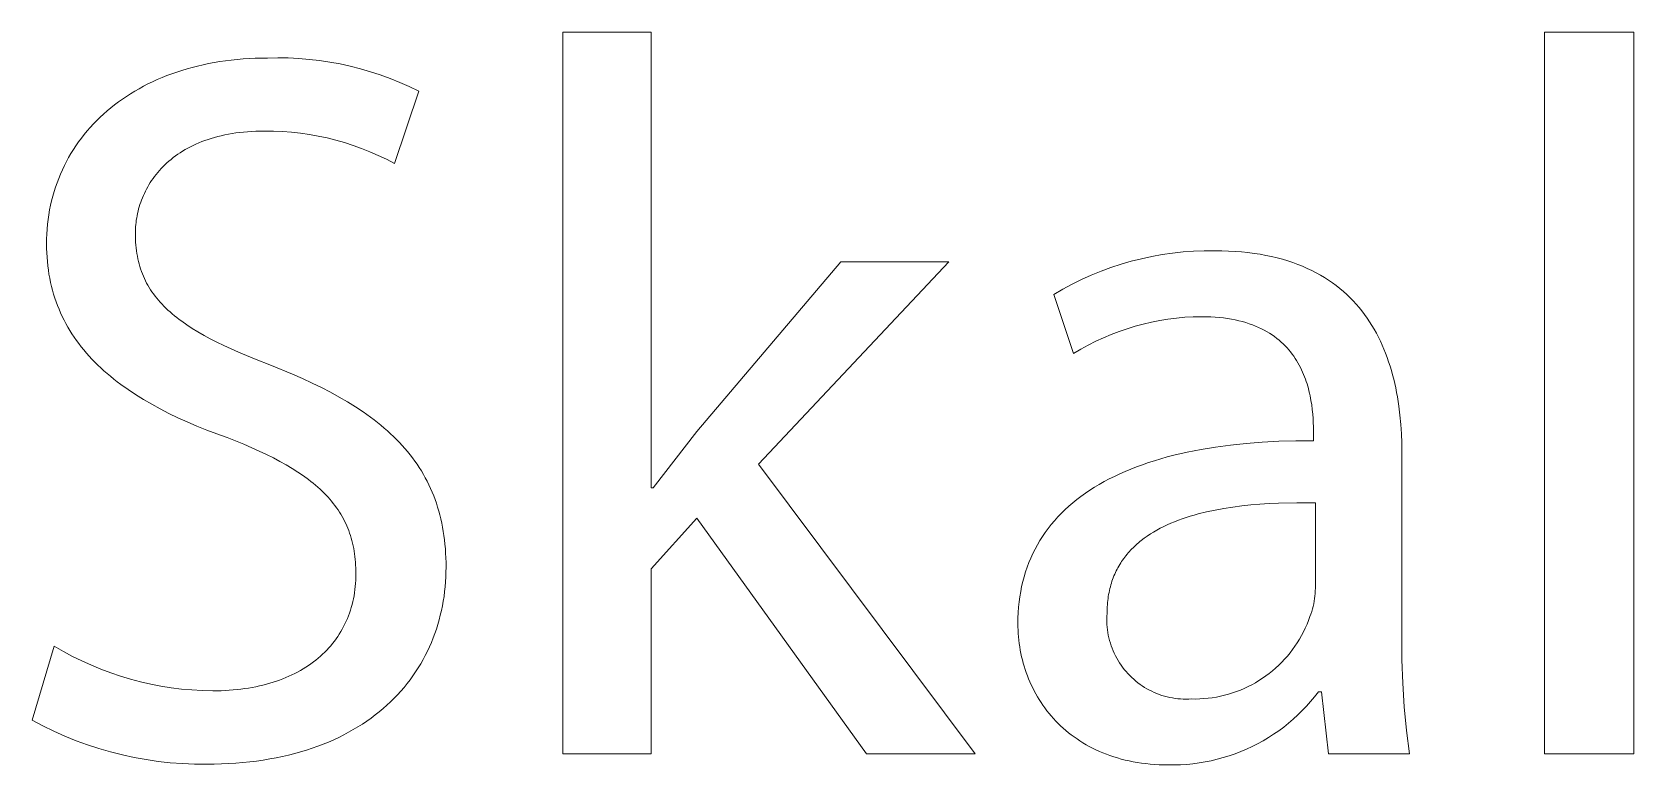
# Model space of a CAD drawing. Header units: millimetres. Extents: x 430 to 4403, y -1522 to 1254.
# Drawn here: x 4076.6 to 4139.4, y -1350.3 to -1321.6 of the extents above; entities that cross this region are included whole.
import ezdxf

# ---------------------------------------------------------------- set-up
doc = ezdxf.new("R2010")
doc.units = ezdxf.units.MM
doc.header["$MEASUREMENT"] = 0
doc.layers.add('Domyślny', color=7, linetype='Continuous', true_color=0x000000)

msp = doc.modelspace()

# ---------------------------------------------------------------- linework, layer by layer
at = {"layer": 'Domyślny', "color": 18, "lineweight": 15, "true_color": 0x000000}
for p, q in [((4097.387, -1349.829), (4097.387, -1321.582)), ((4097.387, -1321.582), (4100.853, -1321.582)), ((4100.853, -1321.582), (4100.853, -1339.417)), ((4135.848, -1321.584), (4139.354, -1321.584)), ((4135.848, -1349.83), (4135.848, -1321.584)), ((4139.354, -1321.584), (4139.354, -1349.83)), ((4082.874, -1322.965), (4083.083, -1322.912)), ((4083.083, -1322.912), (4083.295, -1322.863)), ((4083.295, -1322.863), (4083.51, -1322.818)), ((4083.51, -1322.818), (4083.727, -1322.777)), ((4083.727, -1322.777), (4083.948, -1322.74)), ((4083.948, -1322.74), (4084.172, -1322.707)), ((4084.172, -1322.707), (4084.399, -1322.678)), ((4084.399, -1322.678), (4084.628, -1322.654)), ((4084.628, -1322.654), (4084.861, -1322.634)), ((4084.861, -1322.634), (4085.096, -1322.619)), ((4085.096, -1322.619), (4085.333, -1322.607)), ((4085.333, -1322.607), (4085.574, -1322.601)), ((4085.574, -1322.601), (4085.817, -1322.598)), ((4085.817, -1322.598), (4086.225, -1322.591)), ((4086.225, -1322.591), (4086.634, -1322.597)), ((4086.634, -1322.597), (4087.042, -1322.617)), ((4087.042, -1322.617), (4087.45, -1322.65)), ((4087.45, -1322.65), (4087.856, -1322.697)), ((4087.856, -1322.697), (4088.26, -1322.758)), ((4088.26, -1322.758), (4088.662, -1322.832)), ((4088.662, -1322.832), (4089.061, -1322.919)), ((4089.061, -1322.919), (4089.457, -1323.02)), ((4081.137, -1323.614), (4081.317, -1323.527)), ((4081.317, -1323.527), (4081.5, -1323.444)), ((4081.5, -1323.444), (4081.687, -1323.364)), ((4081.687, -1323.364), (4081.876, -1323.288)), ((4081.876, -1323.288), (4082.069, -1323.216)), ((4082.069, -1323.216), (4082.266, -1323.147)), ((4082.266, -1323.147), (4082.465, -1323.083)), ((4082.465, -1323.083), (4082.668, -1323.022)), ((4082.668, -1323.022), (4082.874, -1322.965)), ((4089.457, -1323.02), (4089.85, -1323.133)), ((4089.85, -1323.133), (4090.238, -1323.26)), ((4090.238, -1323.26), (4090.623, -1323.4)), ((4090.623, -1323.4), (4091.002, -1323.552)), ((4091.002, -1323.552), (4091.376, -1323.718)), ((4079.978, -1324.318), (4080.133, -1324.208)), ((4080.133, -1324.208), (4080.291, -1324.1)), ((4080.291, -1324.1), (4080.453, -1323.996)), ((4080.453, -1323.996), (4080.619, -1323.896)), ((4080.619, -1323.896), (4080.788, -1323.798)), ((4080.788, -1323.798), (4080.961, -1323.705)), ((4080.961, -1323.705), (4081.137, -1323.614)), ((4091.744, -1323.895), (4090.791, -1326.726)), ((4091.376, -1323.718), (4091.744, -1323.895)), ((4079.26, -1324.918), (4079.396, -1324.792)), ((4079.396, -1324.792), (4079.536, -1324.669)), ((4079.536, -1324.669), (4079.679, -1324.549)), ((4079.679, -1324.549), (4079.827, -1324.432)), ((4079.827, -1324.432), (4079.978, -1324.318)), ((4078.639, -1325.592), (4078.756, -1325.452)), ((4078.756, -1325.452), (4078.876, -1325.314)), ((4078.876, -1325.314), (4079, -1325.179)), ((4079, -1325.179), (4079.128, -1325.047)), ((4079.128, -1325.047), (4079.26, -1324.918)), ((4085.362, -1325.462), (4085.199, -1325.47)), ((4085.528, -1325.458), (4085.362, -1325.462)), ((4085.698, -1325.456), (4085.528, -1325.458)), ((4086.051, -1325.459), (4085.698, -1325.456)), ((4086.405, -1325.474), (4086.051, -1325.459)), ((4078.216, -1326.181), (4078.316, -1326.03)), ((4078.316, -1326.03), (4078.42, -1325.881)), ((4078.42, -1325.881), (4078.527, -1325.735)), ((4078.527, -1325.735), (4078.639, -1325.592)), ((4082.8, -1326.072), (4082.695, -1326.127)), ((4082.907, -1326.018), (4082.8, -1326.072)), ((4083.018, -1325.967), (4082.907, -1326.018)), ((4083.132, -1325.918), (4083.018, -1325.967)), ((4083.248, -1325.871), (4083.132, -1325.918)), ((4083.368, -1325.826), (4083.248, -1325.871)), ((4083.49, -1325.783), (4083.368, -1325.826)), ((4083.615, -1325.743), (4083.49, -1325.783)), ((4083.744, -1325.705), (4083.615, -1325.743)), ((4083.875, -1325.67), (4083.744, -1325.705)), ((4084.01, -1325.637), (4083.875, -1325.67)), ((4084.148, -1325.606), (4084.01, -1325.637)), ((4084.288, -1325.579), (4084.148, -1325.606)), ((4084.432, -1325.554), (4084.288, -1325.579)), ((4084.579, -1325.531), (4084.432, -1325.554)), ((4084.729, -1325.512), (4084.579, -1325.531)), ((4084.883, -1325.495), (4084.729, -1325.512)), ((4085.039, -1325.481), (4084.883, -1325.495)), ((4085.199, -1325.47), (4085.039, -1325.481)), ((4086.757, -1325.501), (4086.405, -1325.474)), ((4087.109, -1325.54), (4086.757, -1325.501)), ((4087.459, -1325.591), (4087.109, -1325.54)), ((4087.807, -1325.653), (4087.459, -1325.591)), ((4088.153, -1325.727), (4087.807, -1325.653)), ((4088.496, -1325.813), (4088.153, -1325.727)), ((4088.836, -1325.91), (4088.496, -1325.813)), ((4089.173, -1326.018), (4088.836, -1325.91)), ((4089.506, -1326.138), (4089.173, -1326.018)), ((4077.861, -1326.811), (4077.943, -1326.65)), ((4077.943, -1326.65), (4078.03, -1326.491)), ((4078.03, -1326.491), (4078.121, -1326.335)), ((4078.121, -1326.335), (4078.216, -1326.181)), ((4081.878, -1326.704), (4081.801, -1326.776)), ((4081.958, -1326.634), (4081.878, -1326.704)), ((4082.04, -1326.564), (4081.958, -1326.634)), ((4082.126, -1326.497), (4082.04, -1326.564)), ((4082.214, -1326.431), (4082.126, -1326.497)), ((4082.304, -1326.367), (4082.214, -1326.431)), ((4082.398, -1326.304), (4082.304, -1326.367)), ((4082.494, -1326.243), (4082.398, -1326.304)), ((4082.593, -1326.184), (4082.494, -1326.243)), ((4082.695, -1326.127), (4082.593, -1326.184)), ((4089.834, -1326.269), (4089.506, -1326.138)), ((4090.158, -1326.41), (4089.834, -1326.269)), ((4090.478, -1326.563), (4090.158, -1326.41)), ((4090.791, -1326.726), (4090.478, -1326.563)), ((4077.576, -1327.479), (4077.641, -1327.308)), ((4077.641, -1327.308), (4077.71, -1327.14)), ((4077.71, -1327.14), (4077.783, -1326.974)), ((4077.783, -1326.974), (4077.861, -1326.811)), ((4081.336, -1327.313), (4081.28, -1327.394)), ((4081.395, -1327.233), (4081.336, -1327.313)), ((4081.456, -1327.154), (4081.395, -1327.233)), ((4081.52, -1327.076), (4081.456, -1327.154)), ((4081.586, -1326.999), (4081.52, -1327.076)), ((4081.655, -1326.924), (4081.586, -1326.999)), ((4081.727, -1326.849), (4081.655, -1326.924)), ((4081.801, -1326.776), (4081.727, -1326.849)), ((4077.41, -1328.002), (4077.461, -1327.826)), ((4077.461, -1327.826), (4077.516, -1327.651)), ((4077.516, -1327.651), (4077.576, -1327.479)), ((4080.995, -1327.896), (4080.956, -1327.982)), ((4081.037, -1327.811), (4080.995, -1327.896)), ((4081.08, -1327.726), (4081.037, -1327.811)), ((4081.127, -1327.642), (4081.08, -1327.726)), ((4081.175, -1327.559), (4081.127, -1327.642)), ((4081.226, -1327.476), (4081.175, -1327.559)), ((4081.28, -1327.394), (4081.226, -1327.476)), ((4077.254, -1328.729), (4077.285, -1328.545)), ((4077.285, -1328.545), (4077.322, -1328.362)), ((4077.322, -1328.362), (4077.364, -1328.181)), ((4077.364, -1328.181), (4077.41, -1328.002)), ((4080.75, -1328.593), (4080.729, -1328.681)), ((4080.772, -1328.505), (4080.75, -1328.593)), ((4080.797, -1328.417), (4080.772, -1328.505)), ((4080.824, -1328.329), (4080.797, -1328.417)), ((4080.854, -1328.242), (4080.824, -1328.329)), ((4080.886, -1328.155), (4080.854, -1328.242)), ((4080.92, -1328.068), (4080.886, -1328.155)), ((4080.956, -1327.982), (4080.92, -1328.068)), ((4077.187, -1329.295), (4077.204, -1329.104)), ((4077.204, -1329.104), (4077.226, -1328.916)), ((4077.226, -1328.916), (4077.254, -1328.729)), ((4080.653, -1329.206), (4080.648, -1329.293)), ((4080.66, -1329.119), (4080.653, -1329.206)), ((4080.67, -1329.032), (4080.66, -1329.119)), ((4080.681, -1328.944), (4080.67, -1329.032)), ((4080.695, -1328.856), (4080.681, -1328.944)), ((4080.711, -1328.768), (4080.695, -1328.856)), ((4080.729, -1328.681), (4080.711, -1328.768)), ((4077.164, -1329.875), (4077.167, -1329.68)), ((4077.167, -1329.68), (4077.174, -1329.486)), ((4077.174, -1329.486), (4077.187, -1329.295)), ((4080.645, -1329.379), (4080.644, -1329.465)), ((4080.644, -1329.465), (4080.645, -1329.582)), ((4080.648, -1329.293), (4080.645, -1329.379)), ((4080.645, -1329.582), (4080.649, -1329.697)), ((4080.649, -1329.697), (4080.655, -1329.81)), ((4080.655, -1329.81), (4080.663, -1329.922)), ((4077.166, -1330.051), (4077.164, -1329.875)), ((4077.172, -1330.224), (4077.166, -1330.051)), ((4077.182, -1330.395), (4077.172, -1330.224)), ((4077.195, -1330.565), (4077.182, -1330.395)), ((4080.663, -1329.922), (4080.674, -1330.032)), ((4080.674, -1330.032), (4080.687, -1330.14)), ((4080.687, -1330.14), (4080.703, -1330.246)), ((4080.703, -1330.246), (4080.721, -1330.351)), ((4080.721, -1330.351), (4080.742, -1330.454)), ((4080.742, -1330.454), (4080.765, -1330.556)), ((4119.656, -1330.552), (4120.058, -1330.451)), ((4120.058, -1330.451), (4120.462, -1330.364)), ((4120.462, -1330.364), (4120.87, -1330.291)), ((4120.87, -1330.291), (4121.28, -1330.232)), ((4121.28, -1330.232), (4121.691, -1330.188)), ((4121.691, -1330.188), (4122.104, -1330.158)), ((4122.104, -1330.158), (4122.518, -1330.142)), ((4122.518, -1330.142), (4122.931, -1330.141)), ((4122.931, -1330.141), (4123.204, -1330.144)), ((4123.204, -1330.144), (4123.469, -1330.153)), ((4123.469, -1330.153), (4123.729, -1330.167)), ((4123.729, -1330.167), (4123.982, -1330.187)), ((4123.982, -1330.187), (4124.229, -1330.213)), ((4124.229, -1330.213), (4124.47, -1330.244)), ((4124.47, -1330.244), (4124.704, -1330.28)), ((4124.704, -1330.28), (4124.933, -1330.321)), ((4124.933, -1330.321), (4125.156, -1330.368)), ((4125.156, -1330.368), (4125.373, -1330.42)), ((4125.373, -1330.42), (4125.584, -1330.476)), ((4125.584, -1330.476), (4125.789, -1330.538)), ((4077.213, -1330.732), (4077.195, -1330.565)), ((4077.234, -1330.896), (4077.213, -1330.732)), ((4077.259, -1331.059), (4077.234, -1330.896)), ((4077.288, -1331.22), (4077.259, -1331.059)), ((4080.765, -1330.556), (4080.79, -1330.656)), ((4080.79, -1330.656), (4080.818, -1330.754)), ((4080.818, -1330.754), (4080.849, -1330.852)), ((4080.849, -1330.852), (4080.882, -1330.947)), ((4080.882, -1330.947), (4080.918, -1331.042)), ((4080.918, -1331.042), (4080.956, -1331.135)), ((4102.639, -1337.22), (4108.288, -1330.579)), ((4112.509, -1330.579), (4105.06, -1338.491)), ((4108.288, -1330.579), (4112.509, -1330.579)), ((4117.716, -1331.263), (4118.093, -1331.094)), ((4118.093, -1331.094), (4118.477, -1330.938)), ((4118.477, -1330.938), (4118.865, -1330.796)), ((4118.865, -1330.796), (4119.259, -1330.667)), ((4119.259, -1330.667), (4119.656, -1330.552)), ((4125.789, -1330.538), (4125.989, -1330.604)), ((4125.989, -1330.604), (4126.183, -1330.675)), ((4126.183, -1330.675), (4126.372, -1330.75)), ((4126.372, -1330.75), (4126.555, -1330.83)), ((4126.555, -1330.83), (4126.733, -1330.914)), ((4126.733, -1330.914), (4126.905, -1331.002)), ((4126.905, -1331.002), (4127.072, -1331.095)), ((4127.072, -1331.095), (4127.234, -1331.192)), ((4077.321, -1331.379), (4077.288, -1331.22)), ((4077.357, -1331.535), (4077.321, -1331.379)), ((4077.397, -1331.69), (4077.357, -1331.535)), ((4077.441, -1331.842), (4077.397, -1331.69)), ((4080.956, -1331.135), (4080.997, -1331.226)), ((4080.997, -1331.226), (4081.04, -1331.317)), ((4081.04, -1331.317), (4081.086, -1331.406)), ((4081.086, -1331.406), (4081.134, -1331.493)), ((4081.134, -1331.493), (4081.185, -1331.58)), ((4081.185, -1331.58), (4081.239, -1331.666)), ((4081.239, -1331.666), (4081.295, -1331.75)), ((4116.621, -1331.848), (4116.979, -1331.64)), ((4116.979, -1331.64), (4117.344, -1331.445)), ((4117.344, -1331.445), (4117.716, -1331.263)), ((4127.234, -1331.192), (4127.391, -1331.292)), ((4127.391, -1331.292), (4127.543, -1331.397)), ((4127.543, -1331.397), (4127.69, -1331.505)), ((4127.69, -1331.505), (4127.832, -1331.617)), ((4127.832, -1331.617), (4127.969, -1331.733)), ((4127.969, -1331.733), (4128.102, -1331.852)), ((4077.488, -1331.993), (4077.441, -1331.842)), ((4077.539, -1332.141), (4077.488, -1331.993)), ((4077.594, -1332.288), (4077.539, -1332.141)), ((4077.652, -1332.433), (4077.594, -1332.288)), ((4081.295, -1331.75), (4081.354, -1331.833)), ((4081.354, -1331.833), (4081.415, -1331.915)), ((4081.415, -1331.915), (4081.48, -1331.996)), ((4081.48, -1331.996), (4081.546, -1332.077)), ((4081.546, -1332.077), (4081.616, -1332.156)), ((4081.616, -1332.156), (4081.688, -1332.234)), ((4081.688, -1332.234), (4081.763, -1332.311)), ((4081.763, -1332.311), (4081.84, -1332.388)), ((4117.401, -1334.163), (4116.621, -1331.848)), ((4128.102, -1331.852), (4128.229, -1331.975)), ((4128.229, -1331.975), (4128.352, -1332.1)), ((4128.352, -1332.1), (4128.471, -1332.229)), ((4128.471, -1332.229), (4128.584, -1332.362)), ((4128.584, -1332.362), (4128.694, -1332.497)), ((4077.714, -1332.575), (4077.652, -1332.433)), ((4077.78, -1332.716), (4077.714, -1332.575)), ((4077.849, -1332.855), (4077.78, -1332.716)), ((4077.921, -1332.992), (4077.849, -1332.855)), ((4077.997, -1333.128), (4077.921, -1332.992)), ((4081.84, -1332.388), (4081.92, -1332.463)), ((4081.92, -1332.463), (4082.003, -1332.538)), ((4082.003, -1332.538), (4082.089, -1332.612)), ((4082.089, -1332.612), (4082.177, -1332.685)), ((4082.177, -1332.685), (4082.268, -1332.758)), ((4082.268, -1332.758), (4082.362, -1332.83)), ((4082.362, -1332.83), (4082.459, -1332.901)), ((4082.459, -1332.901), (4082.661, -1333.042)), ((4120.449, -1332.935), (4120.128, -1333.01)), ((4120.773, -1332.871), (4120.449, -1332.935)), ((4121.099, -1332.819), (4120.773, -1332.871)), ((4121.427, -1332.777), (4121.099, -1332.819)), ((4121.756, -1332.747), (4121.427, -1332.777)), ((4122.085, -1332.728), (4121.756, -1332.747)), ((4122.416, -1332.721), (4122.085, -1332.728)), ((4122.598, -1332.723), (4122.416, -1332.721)), ((4122.775, -1332.729), (4122.598, -1332.723)), ((4122.947, -1332.739), (4122.775, -1332.729)), ((4123.114, -1332.754), (4122.947, -1332.739)), ((4123.277, -1332.771), (4123.114, -1332.754)), ((4123.434, -1332.793), (4123.277, -1332.771)), ((4123.587, -1332.818), (4123.434, -1332.793)), ((4123.736, -1332.847), (4123.587, -1332.818)), ((4123.879, -1332.88), (4123.736, -1332.847)), ((4124.019, -1332.915), (4123.879, -1332.88)), ((4124.153, -1332.954), (4124.019, -1332.915)), ((4124.284, -1332.996), (4124.153, -1332.954)), ((4124.41, -1333.041), (4124.284, -1332.996)), ((4128.694, -1332.497), (4128.799, -1332.635)), ((4128.799, -1332.635), (4128.9, -1332.776)), ((4128.9, -1332.776), (4128.996, -1332.919)), ((4128.996, -1332.919), (4129.089, -1333.066)), ((4078.077, -1333.261), (4077.997, -1333.128)), ((4078.159, -1333.393), (4078.077, -1333.261)), ((4078.246, -1333.523), (4078.159, -1333.393)), ((4078.335, -1333.651), (4078.246, -1333.523)), ((4082.661, -1333.042), (4082.873, -1333.18)), ((4082.873, -1333.18), (4083.097, -1333.317)), ((4083.097, -1333.317), (4083.333, -1333.452)), ((4083.333, -1333.452), (4083.58, -1333.586)), ((4083.58, -1333.586), (4083.838, -1333.719)), ((4118.568, -1333.547), (4118.269, -1333.686)), ((4118.873, -1333.418), (4118.568, -1333.547)), ((4119.181, -1333.3), (4118.873, -1333.418)), ((4119.493, -1333.192), (4119.181, -1333.3)), ((4119.809, -1333.096), (4119.493, -1333.192)), ((4120.128, -1333.01), (4119.809, -1333.096)), ((4124.532, -1333.09), (4124.41, -1333.041)), ((4124.649, -1333.141), (4124.532, -1333.09)), ((4124.763, -1333.194), (4124.649, -1333.141)), ((4124.873, -1333.251), (4124.763, -1333.194)), ((4124.978, -1333.31), (4124.873, -1333.251)), ((4125.08, -1333.371), (4124.978, -1333.31)), ((4125.178, -1333.435), (4125.08, -1333.371)), ((4125.273, -1333.501), (4125.178, -1333.435)), ((4125.363, -1333.57), (4125.273, -1333.501)), ((4125.45, -1333.64), (4125.363, -1333.57)), ((4129.089, -1333.066), (4129.177, -1333.215)), ((4129.177, -1333.215), (4129.261, -1333.366)), ((4129.261, -1333.366), (4129.342, -1333.52)), ((4129.342, -1333.52), (4129.418, -1333.675)), ((4078.428, -1333.777), (4078.335, -1333.651)), ((4078.525, -1333.902), (4078.428, -1333.777)), ((4078.624, -1334.024), (4078.525, -1333.902)), ((4078.727, -1334.146), (4078.624, -1334.024)), ((4078.834, -1334.265), (4078.727, -1334.146)), ((4083.838, -1333.719), (4084.108, -1333.85)), ((4084.108, -1333.85), (4084.683, -1334.112)), ((4084.683, -1334.112), (4085.305, -1334.374)), ((4117.685, -1333.994), (4117.401, -1334.163)), ((4117.974, -1333.835), (4117.685, -1333.994)), ((4118.269, -1333.686), (4117.974, -1333.835)), ((4125.534, -1333.713), (4125.45, -1333.64)), ((4125.614, -1333.787), (4125.534, -1333.713)), ((4125.69, -1333.864), (4125.614, -1333.787)), ((4125.764, -1333.942), (4125.69, -1333.864)), ((4125.834, -1334.022), (4125.764, -1333.942)), ((4125.901, -1334.103), (4125.834, -1334.022)), ((4125.965, -1334.185), (4125.901, -1334.103)), ((4126.026, -1334.27), (4125.965, -1334.185)), ((4129.418, -1333.675), (4129.491, -1333.834)), ((4129.491, -1333.834), (4129.56, -1333.994)), ((4129.56, -1333.994), (4129.625, -1334.156)), ((4129.625, -1334.156), (4129.686, -1334.32)), ((4078.943, -1334.383), (4078.834, -1334.265)), ((4079.056, -1334.499), (4078.943, -1334.383)), ((4079.172, -1334.614), (4079.056, -1334.499)), ((4079.291, -1334.726), (4079.172, -1334.614)), ((4079.414, -1334.838), (4079.291, -1334.726)), ((4079.539, -1334.948), (4079.414, -1334.838)), ((4085.305, -1334.374), (4085.976, -1334.638)), ((4085.976, -1334.638), (4086.8, -1334.973)), ((4126.084, -1334.355), (4126.026, -1334.27)), ((4126.139, -1334.441), (4126.084, -1334.355)), ((4126.191, -1334.529), (4126.139, -1334.441)), ((4126.24, -1334.617), (4126.191, -1334.529)), ((4126.287, -1334.707), (4126.24, -1334.617)), ((4126.331, -1334.797), (4126.287, -1334.707)), ((4126.373, -1334.888), (4126.331, -1334.797)), ((4129.686, -1334.32), (4129.744, -1334.485)), ((4129.744, -1334.485), (4129.799, -1334.653)), ((4129.799, -1334.653), (4129.85, -1334.822)), ((4129.85, -1334.822), (4129.897, -1334.992)), ((4079.668, -1335.056), (4079.539, -1334.948)), ((4079.8, -1335.162), (4079.668, -1335.056)), ((4079.935, -1335.268), (4079.8, -1335.162)), ((4080.073, -1335.371), (4079.935, -1335.268)), ((4080.357, -1335.574), (4080.073, -1335.371)), ((4086.8, -1334.973), (4087.193, -1335.145)), ((4087.193, -1335.145), (4087.572, -1335.32)), ((4087.572, -1335.32), (4087.939, -1335.499)), ((4087.939, -1335.499), (4088.292, -1335.681)), ((4126.412, -1334.979), (4126.373, -1334.888)), ((4126.449, -1335.071), (4126.412, -1334.979)), ((4126.483, -1335.163), (4126.449, -1335.071)), ((4126.515, -1335.256), (4126.483, -1335.163)), ((4126.545, -1335.349), (4126.515, -1335.256)), ((4126.573, -1335.442), (4126.545, -1335.349)), ((4126.599, -1335.535), (4126.573, -1335.442)), ((4129.897, -1334.992), (4129.942, -1335.164)), ((4129.942, -1335.164), (4129.983, -1335.338)), ((4129.983, -1335.338), (4130.021, -1335.512)), ((4080.654, -1335.771), (4080.357, -1335.574)), ((4080.963, -1335.963), (4080.654, -1335.771)), ((4081.283, -1336.149), (4080.963, -1335.963)), ((4088.292, -1335.681), (4088.632, -1335.867)), ((4088.632, -1335.867), (4088.959, -1336.058)), ((4088.959, -1336.058), (4089.272, -1336.253)), ((4126.623, -1335.628), (4126.599, -1335.535)), ((4126.645, -1335.721), (4126.623, -1335.628)), ((4126.665, -1335.813), (4126.645, -1335.721)), ((4126.7, -1335.997), (4126.665, -1335.813)), ((4126.728, -1336.178), (4126.7, -1335.997)), ((4130.021, -1335.512), (4130.056, -1335.687)), ((4130.056, -1335.687), (4130.088, -1335.864)), ((4130.088, -1335.864), (4130.143, -1336.22)), ((4081.615, -1336.329), (4081.283, -1336.149)), ((4081.958, -1336.505), (4081.615, -1336.329)), ((4082.312, -1336.675), (4081.958, -1336.505)), ((4082.677, -1336.84), (4082.312, -1336.675)), ((4089.272, -1336.253), (4089.573, -1336.452)), ((4089.573, -1336.452), (4089.86, -1336.657)), ((4089.86, -1336.657), (4089.999, -1336.761)), ((4089.999, -1336.761), (4090.134, -1336.867)), ((4126.751, -1336.357), (4126.728, -1336.178)), ((4126.768, -1336.532), (4126.751, -1336.357)), ((4126.781, -1336.703), (4126.768, -1336.532)), ((4126.789, -1336.868), (4126.781, -1336.703)), ((4130.143, -1336.22), (4130.187, -1336.578)), ((4130.187, -1336.578), (4130.22, -1336.939)), ((4083.053, -1337.001), (4082.677, -1336.84)), ((4083.439, -1337.157), (4083.053, -1337.001)), ((4083.836, -1337.309), (4083.439, -1337.157)), ((4084.242, -1337.456), (4083.836, -1337.309)), ((4090.134, -1336.867), (4090.266, -1336.973)), ((4090.266, -1336.973), (4090.395, -1337.082)), ((4090.395, -1337.082), (4090.52, -1337.191)), ((4090.52, -1337.191), (4090.642, -1337.302)), ((4090.642, -1337.302), (4090.761, -1337.415)), ((4100.932, -1339.417), (4102.639, -1337.22)), ((4126.793, -1337.027), (4126.789, -1336.868)), ((4126.795, -1337.179), (4126.793, -1337.027)), ((4126.795, -1337.576), (4126.795, -1337.179)), ((4130.22, -1336.939), (4130.243, -1337.301)), ((4130.243, -1337.301), (4130.257, -1337.664)), ((4084.894, -1337.717), (4084.242, -1337.456)), ((4085.201, -1337.849), (4084.894, -1337.717)), ((4085.496, -1337.981), (4085.201, -1337.849)), ((4085.778, -1338.115), (4085.496, -1337.981)), ((4090.761, -1337.415), (4090.876, -1337.529)), ((4090.876, -1337.529), (4090.988, -1337.645)), ((4090.988, -1337.645), (4091.097, -1337.762)), ((4091.097, -1337.762), (4091.203, -1337.881)), ((4091.203, -1337.881), (4091.305, -1338.001)), ((4091.305, -1338.001), (4091.404, -1338.123)), ((4121.849, -1338.025), (4122.397, -1337.917)), ((4122.397, -1337.917), (4122.965, -1337.824)), ((4122.965, -1337.824), (4123.554, -1337.746)), ((4123.554, -1337.746), (4124.163, -1337.682)), ((4124.163, -1337.682), (4124.791, -1337.633)), ((4124.791, -1337.633), (4125.439, -1337.599)), ((4125.439, -1337.599), (4126.107, -1337.58)), ((4126.107, -1337.58), (4126.795, -1337.576)), ((4130.257, -1337.664), (4130.261, -1338.026)), ((4086.049, -1338.25), (4085.778, -1338.115)), ((4086.307, -1338.386), (4086.049, -1338.25)), ((4086.554, -1338.523), (4086.307, -1338.386)), ((4086.789, -1338.663), (4086.554, -1338.523)), ((4091.404, -1338.123), (4091.499, -1338.247)), ((4091.499, -1338.247), (4091.591, -1338.372)), ((4091.591, -1338.372), (4091.68, -1338.5)), ((4091.68, -1338.5), (4091.766, -1338.629)), ((4091.766, -1338.629), (4091.848, -1338.76)), ((4105.06, -1338.491), (4113.541, -1349.829)), ((4119.64, -1338.687), (4119.864, -1338.599)), ((4119.864, -1338.599), (4120.094, -1338.515)), ((4120.094, -1338.515), (4120.329, -1338.434)), ((4120.329, -1338.434), (4120.569, -1338.357)), ((4120.569, -1338.357), (4120.815, -1338.284)), ((4120.815, -1338.284), (4121.066, -1338.213)), ((4121.066, -1338.213), (4121.322, -1338.147)), ((4121.322, -1338.147), (4121.849, -1338.025)), ((4130.261, -1338.026), (4130.261, -1345.223)), ((4087.012, -1338.805), (4086.789, -1338.663)), ((4087.224, -1338.948), (4087.012, -1338.805)), ((4087.425, -1339.094), (4087.224, -1338.948)), ((4087.521, -1339.168), (4087.425, -1339.094)), ((4087.614, -1339.243), (4087.521, -1339.168)), ((4087.705, -1339.318), (4087.614, -1339.243)), ((4091.848, -1338.76), (4091.927, -1338.892)), ((4091.927, -1338.892), (4092.002, -1339.027)), ((4092.002, -1339.027), (4092.074, -1339.163)), ((4092.074, -1339.163), (4092.143, -1339.302)), ((4118.405, -1339.287), (4118.597, -1339.178)), ((4118.597, -1339.178), (4118.795, -1339.073)), ((4118.795, -1339.073), (4118.998, -1338.971)), ((4118.998, -1338.971), (4119.207, -1338.873)), ((4119.207, -1338.873), (4119.421, -1338.778)), ((4119.421, -1338.778), (4119.64, -1338.687)), ((4087.793, -1339.394), (4087.705, -1339.318)), ((4087.878, -1339.471), (4087.793, -1339.394)), ((4087.96, -1339.548), (4087.878, -1339.471)), ((4088.04, -1339.626), (4087.96, -1339.548)), ((4088.117, -1339.705), (4088.04, -1339.626)), ((4088.192, -1339.785), (4088.117, -1339.705)), ((4088.264, -1339.866), (4088.192, -1339.785)), ((4088.333, -1339.947), (4088.264, -1339.866)), ((4092.143, -1339.302), (4092.209, -1339.442)), ((4092.209, -1339.442), (4092.271, -1339.584)), ((4092.271, -1339.584), (4092.33, -1339.729)), ((4092.33, -1339.729), (4092.385, -1339.875)), ((4092.385, -1339.875), (4092.437, -1340.024)), ((4100.853, -1339.417), (4100.932, -1339.417)), ((4117.366, -1340.01), (4117.525, -1339.881)), ((4117.525, -1339.881), (4117.69, -1339.756)), ((4117.69, -1339.756), (4117.861, -1339.633)), ((4117.861, -1339.633), (4118.037, -1339.514)), ((4118.037, -1339.514), (4118.218, -1339.399)), ((4118.218, -1339.399), (4118.405, -1339.287)), ((4088.399, -1340.029), (4088.333, -1339.947)), ((4088.464, -1340.113), (4088.399, -1340.029)), ((4088.525, -1340.197), (4088.464, -1340.113)), ((4088.584, -1340.282), (4088.525, -1340.197)), ((4088.641, -1340.368), (4088.584, -1340.282)), ((4088.694, -1340.455), (4088.641, -1340.368)), ((4088.746, -1340.543), (4088.694, -1340.455)), ((4092.437, -1340.024), (4092.486, -1340.174)), ((4092.486, -1340.174), (4092.531, -1340.327)), ((4092.531, -1340.327), (4092.573, -1340.482)), ((4092.573, -1340.482), (4092.612, -1340.639)), ((4116.783, -1340.561), (4116.921, -1340.418)), ((4116.921, -1340.418), (4117.063, -1340.279)), ((4117.063, -1340.279), (4117.212, -1340.143)), ((4117.212, -1340.143), (4117.366, -1340.01)), ((4122.124, -1340.486), (4121.966, -1340.532)), ((4122.284, -1340.442), (4122.124, -1340.486)), ((4122.611, -1340.361), (4122.284, -1340.442)), ((4122.945, -1340.29), (4122.611, -1340.361)), ((4123.287, -1340.227), (4122.945, -1340.29)), ((4123.634, -1340.174), (4123.287, -1340.227)), ((4123.986, -1340.129), (4123.634, -1340.174)), ((4124.342, -1340.091), (4123.986, -1340.129)), ((4124.701, -1340.061), (4124.342, -1340.091)), ((4125.063, -1340.038), (4124.701, -1340.061)), ((4125.426, -1340.021), (4125.063, -1340.038)), ((4126.152, -1340.005), (4125.426, -1340.021)), ((4126.874, -1340.011), (4126.152, -1340.005)), ((4126.874, -1343.345), (4126.874, -1340.011)), ((4088.795, -1340.633), (4088.746, -1340.543)), ((4088.841, -1340.723), (4088.795, -1340.633)), ((4088.886, -1340.814), (4088.841, -1340.723)), ((4088.927, -1340.907), (4088.886, -1340.814)), ((4088.966, -1341), (4088.927, -1340.907)), ((4089.003, -1341.095), (4088.966, -1341)), ((4089.038, -1341.191), (4089.003, -1341.095)), ((4092.612, -1340.639), (4092.647, -1340.799)), ((4092.647, -1340.799), (4092.679, -1340.961)), ((4092.679, -1340.961), (4092.708, -1341.125)), ((4092.708, -1341.125), (4092.733, -1341.291)), ((4102.639, -1340.607), (4100.853, -1342.592)), ((4109.281, -1349.829), (4102.639, -1340.607)), ((4116.291, -1341.164), (4116.406, -1341.008)), ((4116.406, -1341.008), (4116.526, -1340.856)), ((4116.526, -1340.856), (4116.652, -1340.706)), ((4116.652, -1340.706), (4116.783, -1340.561)), ((4120.534, -1341.149), (4120.408, -1341.227)), ((4120.663, -1341.074), (4120.534, -1341.149)), ((4120.796, -1341.002), (4120.663, -1341.074)), ((4120.932, -1340.934), (4120.796, -1341.002)), ((4121.071, -1340.868), (4120.932, -1340.934)), ((4121.214, -1340.805), (4121.071, -1340.868)), ((4121.359, -1340.745), (4121.214, -1340.805)), ((4121.507, -1340.688), (4121.359, -1340.745)), ((4121.657, -1340.633), (4121.507, -1340.688)), ((4121.81, -1340.582), (4121.657, -1340.633)), ((4121.966, -1340.532), (4121.81, -1340.582)), ((4089.07, -1341.288), (4089.038, -1341.191)), ((4089.1, -1341.387), (4089.07, -1341.288)), ((4089.127, -1341.486), (4089.1, -1341.387)), ((4089.153, -1341.587), (4089.127, -1341.486)), ((4089.176, -1341.689), (4089.153, -1341.587)), ((4089.196, -1341.793), (4089.176, -1341.689)), ((4092.733, -1341.291), (4092.755, -1341.46)), ((4092.755, -1341.46), (4092.773, -1341.631)), ((4092.773, -1341.631), (4092.789, -1341.804)), ((4115.89, -1341.82), (4115.981, -1341.651)), ((4115.981, -1341.651), (4116.079, -1341.485)), ((4116.079, -1341.485), (4116.182, -1341.323)), ((4116.182, -1341.323), (4116.291, -1341.164)), ((4119.731, -1341.762), (4119.682, -1341.812)), ((4119.782, -1341.713), (4119.731, -1341.762)), ((4119.834, -1341.664), (4119.782, -1341.713)), ((4119.887, -1341.617), (4119.834, -1341.664)), ((4119.941, -1341.57), (4119.887, -1341.617)), ((4119.996, -1341.524), (4119.941, -1341.57)), ((4120.052, -1341.479), (4119.996, -1341.524)), ((4120.167, -1341.392), (4120.052, -1341.479)), ((4120.286, -1341.308), (4120.167, -1341.392)), ((4120.408, -1341.227), (4120.286, -1341.308)), ((4089.215, -1341.898), (4089.196, -1341.793)), ((4089.231, -1342.004), (4089.215, -1341.898)), ((4089.245, -1342.112), (4089.231, -1342.004)), ((4089.257, -1342.221), (4089.245, -1342.112)), ((4089.266, -1342.331), (4089.257, -1342.221)), ((4089.274, -1342.443), (4089.266, -1342.331)), ((4092.789, -1341.804), (4092.8, -1341.98)), ((4092.8, -1341.98), (4092.809, -1342.159)), ((4092.809, -1342.159), (4092.814, -1342.34)), ((4092.814, -1342.34), (4092.816, -1342.523)), ((4115.581, -1342.527), (4115.649, -1342.346)), ((4115.649, -1342.346), (4115.724, -1342.167)), ((4115.724, -1342.167), (4115.804, -1341.992)), ((4115.804, -1341.992), (4115.89, -1341.82)), ((4119.245, -1342.362), (4119.207, -1342.422)), ((4119.283, -1342.303), (4119.245, -1342.362)), ((4119.323, -1342.245), (4119.283, -1342.303)), ((4119.364, -1342.188), (4119.323, -1342.245)), ((4119.406, -1342.131), (4119.364, -1342.188)), ((4119.449, -1342.076), (4119.406, -1342.131)), ((4119.493, -1342.021), (4119.449, -1342.076)), ((4119.539, -1341.968), (4119.493, -1342.021)), ((4119.585, -1341.915), (4119.539, -1341.968)), ((4119.633, -1341.863), (4119.585, -1341.915)), ((4119.682, -1341.812), (4119.633, -1341.863)), ((4089.269, -1343.162), (4089.277, -1343.038)), ((4089.279, -1342.556), (4089.274, -1342.443)), ((4089.277, -1343.038), (4089.282, -1342.914)), ((4089.282, -1342.671), (4089.279, -1342.556)), ((4089.283, -1342.788), (4089.282, -1342.671)), ((4089.282, -1342.914), (4089.283, -1342.788)), ((4092.807, -1342.908), (4092.795, -1343.1)), ((4092.813, -1342.716), (4092.807, -1342.908)), ((4092.816, -1342.523), (4092.813, -1342.716)), ((4100.853, -1342.592), (4100.853, -1349.829)), ((4115.411, -1343.091), (4115.462, -1342.9)), ((4115.462, -1342.9), (4115.518, -1342.712)), ((4115.518, -1342.712), (4115.581, -1342.527)), ((4118.929, -1343.007), (4118.905, -1343.077)), ((4118.955, -1342.938), (4118.929, -1343.007)), ((4118.982, -1342.87), (4118.955, -1342.938)), ((4119.01, -1342.803), (4118.982, -1342.87)), ((4119.04, -1342.737), (4119.01, -1342.803)), ((4119.071, -1342.672), (4119.04, -1342.737)), ((4119.103, -1342.608), (4119.071, -1342.672)), ((4119.137, -1342.546), (4119.103, -1342.608)), ((4119.171, -1342.484), (4119.137, -1342.546)), ((4119.207, -1342.422), (4119.171, -1342.484)), ((4089.187, -1343.759), (4089.209, -1343.643)), ((4089.209, -1343.643), (4089.229, -1343.524)), ((4089.229, -1343.524), (4089.245, -1343.405)), ((4089.245, -1343.405), (4089.259, -1343.284)), ((4089.259, -1343.284), (4089.269, -1343.162)), ((4092.759, -1343.479), (4092.735, -1343.667)), ((4092.78, -1343.29), (4092.759, -1343.479)), ((4092.795, -1343.1), (4092.78, -1343.29)), ((4115.294, -1343.684), (4115.327, -1343.483)), ((4115.327, -1343.483), (4115.366, -1343.286)), ((4115.366, -1343.286), (4115.411, -1343.091)), ((4118.774, -1343.595), (4118.761, -1343.673)), ((4118.788, -1343.517), (4118.774, -1343.595)), ((4118.804, -1343.441), (4118.788, -1343.517)), ((4118.821, -1343.366), (4118.804, -1343.441)), ((4118.84, -1343.292), (4118.821, -1343.366)), ((4118.86, -1343.219), (4118.84, -1343.292)), ((4118.882, -1343.148), (4118.86, -1343.219)), ((4118.905, -1343.077), (4118.882, -1343.148)), ((4126.842, -1343.757), (4126.855, -1343.654)), ((4126.855, -1343.654), (4126.865, -1343.551)), ((4126.865, -1343.551), (4126.871, -1343.448)), ((4126.871, -1343.448), (4126.874, -1343.345)), ((4089.031, -1344.322), (4089.068, -1344.212)), ((4089.068, -1344.212), (4089.102, -1344.101)), ((4089.102, -1344.101), (4089.133, -1343.989)), ((4089.133, -1343.989), (4089.162, -1343.875)), ((4089.162, -1343.875), (4089.187, -1343.759)), ((4092.634, -1344.224), (4092.591, -1344.407)), ((4092.672, -1344.04), (4092.634, -1344.224)), ((4092.706, -1343.854), (4092.672, -1344.04)), ((4092.735, -1343.667), (4092.706, -1343.854)), ((4115.23, -1344.305), (4115.245, -1344.095)), ((4115.245, -1344.095), (4115.267, -1343.888)), ((4115.267, -1343.888), (4115.294, -1343.684)), ((4118.712, -1344.25), (4118.711, -1344.337)), ((4118.714, -1344.164), (4118.712, -1344.25)), ((4118.718, -1344.08), (4118.714, -1344.164)), ((4118.724, -1343.996), (4118.718, -1344.08)), ((4118.731, -1343.914), (4118.724, -1343.996)), ((4118.739, -1343.832), (4118.731, -1343.914)), ((4118.749, -1343.752), (4118.739, -1343.832)), ((4118.761, -1343.673), (4118.749, -1343.752)), ((4126.698, -1344.359), (4126.73, -1344.261)), ((4126.73, -1344.261), (4126.759, -1344.161)), ((4126.759, -1344.161), (4126.784, -1344.061)), ((4126.784, -1344.061), (4126.807, -1343.96)), ((4126.807, -1343.96), (4126.826, -1343.859)), ((4126.826, -1343.859), (4126.842, -1343.757)), ((4088.75, -1344.947), (4088.804, -1344.847)), ((4088.804, -1344.847), (4088.855, -1344.745)), ((4088.855, -1344.745), (4088.903, -1344.642)), ((4088.903, -1344.642), (4088.949, -1344.537)), ((4088.949, -1344.537), (4088.991, -1344.43)), ((4088.991, -1344.43), (4089.031, -1344.322)), ((4092.492, -1344.768), (4092.435, -1344.946)), ((4092.544, -1344.588), (4092.492, -1344.768)), ((4092.591, -1344.407), (4092.544, -1344.588)), ((4115.218, -1344.734), (4115.221, -1344.518)), ((4115.22, -1344.865), (4115.218, -1344.734)), ((4115.224, -1344.995), (4115.22, -1344.865)), ((4115.221, -1344.518), (4115.23, -1344.305)), ((4118.705, -1344.444), (4118.702, -1344.55)), ((4118.702, -1344.55), (4118.703, -1344.657)), ((4118.703, -1344.657), (4118.707, -1344.764)), ((4118.711, -1344.337), (4118.705, -1344.444)), ((4118.707, -1344.764), (4118.715, -1344.87)), ((4118.715, -1344.87), (4118.727, -1344.976)), ((4126.408, -1345.058), (4126.479, -1344.911)), ((4126.479, -1344.911), (4126.545, -1344.761)), ((4126.545, -1344.761), (4126.607, -1344.61)), ((4126.607, -1344.61), (4126.662, -1344.456)), ((4126.662, -1344.456), (4126.698, -1344.359)), ((4088.296, -1345.6), (4088.369, -1345.512)), ((4088.369, -1345.512), (4088.44, -1345.422)), ((4088.44, -1345.422), (4088.507, -1345.331)), ((4088.507, -1345.331), (4088.572, -1345.237)), ((4088.572, -1345.237), (4088.634, -1345.142)), ((4088.634, -1345.142), (4088.694, -1345.045)), ((4088.694, -1345.045), (4088.75, -1344.947)), ((4092.239, -1345.47), (4092.165, -1345.641)), ((4092.309, -1345.297), (4092.239, -1345.47)), ((4092.375, -1345.122), (4092.309, -1345.297)), ((4092.435, -1344.946), (4092.375, -1345.122)), ((4115.231, -1345.126), (4115.224, -1344.995)), ((4115.242, -1345.256), (4115.231, -1345.126)), ((4115.255, -1345.386), (4115.242, -1345.256)), ((4115.271, -1345.515), (4115.255, -1345.386)), ((4115.29, -1345.644), (4115.271, -1345.515)), ((4118.727, -1344.976), (4118.742, -1345.082)), ((4118.742, -1345.082), (4118.761, -1345.187)), ((4118.761, -1345.187), (4118.784, -1345.291)), ((4118.784, -1345.291), (4118.81, -1345.394)), ((4118.81, -1345.394), (4118.84, -1345.497)), ((4118.84, -1345.497), (4118.873, -1345.598)), ((4126.074, -1345.62), (4126.164, -1345.484)), ((4126.164, -1345.484), (4126.25, -1345.345)), ((4126.25, -1345.345), (4126.332, -1345.203)), ((4126.332, -1345.203), (4126.408, -1345.058)), ((4130.261, -1345.223), (4130.262, -1346.147)), ((4076.595, -1348.516), (4077.468, -1345.619)), ((4077.468, -1345.619), (4077.822, -1345.823)), ((4077.822, -1345.823), (4078.181, -1346.015)), ((4078.181, -1346.015), (4078.547, -1346.194)), ((4087.618, -1346.236), (4087.712, -1346.163)), ((4087.712, -1346.163), (4087.803, -1346.089)), ((4087.803, -1346.089), (4087.892, -1346.012)), ((4087.892, -1346.012), (4087.978, -1345.933)), ((4087.978, -1345.933), (4088.061, -1345.853)), ((4088.061, -1345.853), (4088.142, -1345.77)), ((4088.142, -1345.77), (4088.221, -1345.686)), ((4088.221, -1345.686), (4088.296, -1345.6)), ((4091.914, -1346.141), (4091.821, -1346.304)), ((4092.002, -1345.976), (4091.914, -1346.141)), ((4092.086, -1345.81), (4092.002, -1345.976)), ((4092.165, -1345.641), (4092.086, -1345.81)), ((4115.312, -1345.773), (4115.29, -1345.644)), ((4115.336, -1345.901), (4115.312, -1345.773)), ((4115.364, -1346.028), (4115.336, -1345.901)), ((4115.395, -1346.155), (4115.364, -1346.028)), ((4115.428, -1346.281), (4115.395, -1346.155)), ((4118.873, -1345.598), (4118.91, -1345.699)), ((4118.91, -1345.699), (4118.95, -1345.797)), ((4118.95, -1345.797), (4118.993, -1345.895)), ((4118.993, -1345.895), (4119.04, -1345.991)), ((4119.04, -1345.991), (4119.09, -1346.085)), ((4119.09, -1346.085), (4119.143, -1346.178)), ((4125.554, -1346.249), (4125.666, -1346.131)), ((4125.666, -1346.131), (4125.775, -1346.008)), ((4125.775, -1346.008), (4125.879, -1345.882)), ((4125.879, -1345.882), (4125.979, -1345.753)), ((4125.979, -1345.753), (4126.074, -1345.62)), ((4130.262, -1346.147), (4130.293, -1347.071)), ((4078.547, -1346.194), (4078.919, -1346.362)), ((4078.919, -1346.362), (4079.296, -1346.517)), ((4079.296, -1346.517), (4079.678, -1346.66)), ((4079.678, -1346.66), (4080.064, -1346.789)), ((4080.064, -1346.789), (4080.454, -1346.906)), ((4086.54, -1346.847), (4086.659, -1346.796)), ((4086.659, -1346.796), (4086.775, -1346.742)), ((4086.775, -1346.742), (4086.889, -1346.687)), ((4086.889, -1346.687), (4087.001, -1346.629)), ((4087.001, -1346.629), (4087.11, -1346.568)), ((4087.11, -1346.568), (4087.216, -1346.506)), ((4087.216, -1346.506), (4087.321, -1346.442)), ((4087.321, -1346.442), (4087.422, -1346.375)), ((4087.422, -1346.375), (4087.521, -1346.307)), ((4087.521, -1346.307), (4087.618, -1346.236)), ((4091.515, -1346.778), (4091.404, -1346.931)), ((4091.622, -1346.622), (4091.515, -1346.778)), ((4091.724, -1346.464), (4091.622, -1346.622)), ((4091.821, -1346.304), (4091.724, -1346.464)), ((4115.465, -1346.406), (4115.428, -1346.281)), ((4115.504, -1346.53), (4115.465, -1346.406)), ((4115.546, -1346.653), (4115.504, -1346.53)), ((4115.591, -1346.776), (4115.546, -1346.653)), ((4115.639, -1346.897), (4115.591, -1346.776)), ((4119.143, -1346.178), (4119.2, -1346.268)), ((4119.2, -1346.268), (4119.259, -1346.357)), ((4119.259, -1346.357), (4119.321, -1346.443)), ((4119.321, -1346.443), (4119.387, -1346.528)), ((4119.387, -1346.528), (4119.455, -1346.61)), ((4119.455, -1346.61), (4119.526, -1346.689)), ((4119.526, -1346.689), (4119.6, -1346.767)), ((4119.6, -1346.767), (4119.676, -1346.841)), ((4124.8, -1346.875), (4124.935, -1346.782)), ((4124.935, -1346.782), (4125.066, -1346.684)), ((4125.066, -1346.684), (4125.193, -1346.581)), ((4125.193, -1346.581), (4125.317, -1346.475)), ((4125.317, -1346.475), (4125.437, -1346.364)), ((4125.437, -1346.364), (4125.554, -1346.249)), ((4080.454, -1346.906), (4080.849, -1347.01)), ((4080.849, -1347.01), (4081.246, -1347.101)), ((4081.246, -1347.101), (4081.646, -1347.179)), ((4081.646, -1347.179), (4082.049, -1347.243)), ((4082.049, -1347.243), (4082.453, -1347.294)), ((4082.453, -1347.294), (4082.859, -1347.331)), ((4082.859, -1347.331), (4083.266, -1347.355)), ((4083.266, -1347.355), (4083.673, -1347.365)), ((4083.673, -1347.365), (4084, -1347.36)), ((4084, -1347.36), (4084.161, -1347.353)), ((4084.161, -1347.353), (4084.319, -1347.344)), ((4084.319, -1347.344), (4084.474, -1347.332)), ((4084.474, -1347.332), (4084.628, -1347.317)), ((4084.628, -1347.317), (4084.78, -1347.299)), ((4084.78, -1347.299), (4084.929, -1347.279)), ((4084.929, -1347.279), (4085.076, -1347.257)), ((4085.076, -1347.257), (4085.22, -1347.232)), ((4085.22, -1347.232), (4085.363, -1347.204)), ((4085.363, -1347.204), (4085.503, -1347.174)), ((4085.503, -1347.174), (4085.641, -1347.142)), ((4085.641, -1347.142), (4085.776, -1347.107)), ((4085.776, -1347.107), (4085.909, -1347.069)), ((4085.909, -1347.069), (4086.04, -1347.03)), ((4086.04, -1347.03), (4086.169, -1346.988)), ((4086.169, -1346.988), (4086.295, -1346.943)), ((4086.295, -1346.943), (4086.419, -1346.896)), ((4086.419, -1346.896), (4086.54, -1346.847)), ((4091.043, -1347.375), (4090.913, -1347.517)), ((4091.168, -1347.229), (4091.043, -1347.375)), ((4091.288, -1347.081), (4091.168, -1347.229)), ((4091.404, -1346.931), (4091.288, -1347.081)), ((4115.69, -1347.017), (4115.639, -1346.897)), ((4115.744, -1347.136), (4115.69, -1347.017)), ((4115.8, -1347.254), (4115.744, -1347.136)), ((4115.86, -1347.37), (4115.8, -1347.254)), ((4115.922, -1347.485), (4115.86, -1347.37)), ((4119.676, -1346.841), (4119.755, -1346.913)), ((4119.755, -1346.913), (4119.836, -1346.982)), ((4119.836, -1346.982), (4119.92, -1347.049)), ((4119.92, -1347.049), (4120.005, -1347.112)), ((4120.005, -1347.112), (4120.093, -1347.173)), ((4120.093, -1347.173), (4120.183, -1347.23)), ((4120.183, -1347.23), (4120.275, -1347.285)), ((4120.275, -1347.285), (4120.369, -1347.336)), ((4120.369, -1347.336), (4120.464, -1347.384)), ((4120.464, -1347.384), (4120.561, -1347.428)), ((4120.561, -1347.428), (4120.66, -1347.469)), ((4123.628, -1347.447), (4123.783, -1347.393)), ((4123.783, -1347.393), (4123.935, -1347.334)), ((4123.935, -1347.334), (4124.086, -1347.27)), ((4124.086, -1347.27), (4124.234, -1347.201)), ((4124.234, -1347.201), (4124.38, -1347.127)), ((4124.38, -1347.127), (4124.523, -1347.048)), ((4124.523, -1347.048), (4124.663, -1346.964)), ((4124.663, -1346.964), (4124.8, -1346.875)), ((4126.993, -1347.406), (4126.844, -1347.598)), ((4127.112, -1347.406), (4126.993, -1347.406)), ((4127.39, -1349.828), (4127.112, -1347.406)), ((4130.293, -1347.071), (4130.354, -1347.992)), ((4090.349, -1348.059), (4090.196, -1348.186)), ((4090.497, -1347.928), (4090.349, -1348.059)), ((4090.64, -1347.794), (4090.497, -1347.928)), ((4090.779, -1347.657), (4090.64, -1347.794)), ((4090.913, -1347.517), (4090.779, -1347.657)), ((4115.987, -1347.598), (4115.922, -1347.485)), ((4116.055, -1347.71), (4115.987, -1347.598)), ((4116.126, -1347.821), (4116.055, -1347.71)), ((4116.2, -1347.93), (4116.126, -1347.821)), ((4116.277, -1348.037), (4116.2, -1347.93)), ((4116.357, -1348.143), (4116.277, -1348.037)), ((4120.66, -1347.469), (4120.759, -1347.507)), ((4120.759, -1347.507), (4120.86, -1347.542)), ((4120.86, -1347.542), (4120.962, -1347.573)), ((4120.962, -1347.573), (4121.066, -1347.6)), ((4121.066, -1347.6), (4121.17, -1347.624)), ((4121.17, -1347.624), (4121.274, -1347.644)), ((4121.274, -1347.644), (4121.38, -1347.661)), ((4121.38, -1347.661), (4121.486, -1347.674)), ((4121.486, -1347.674), (4121.592, -1347.683)), ((4121.592, -1347.683), (4121.699, -1347.689)), ((4121.699, -1347.689), (4121.805, -1347.691)), ((4121.805, -1347.691), (4121.912, -1347.689)), ((4121.912, -1347.689), (4122.019, -1347.684)), ((4122.019, -1347.684), (4122.182, -1347.685)), ((4122.182, -1347.685), (4122.346, -1347.681)), ((4122.346, -1347.681), (4122.509, -1347.671)), ((4122.509, -1347.671), (4122.671, -1347.655)), ((4122.671, -1347.655), (4122.834, -1347.634)), ((4122.834, -1347.634), (4122.995, -1347.608)), ((4122.995, -1347.608), (4123.155, -1347.576)), ((4123.155, -1347.576), (4123.314, -1347.538)), ((4123.314, -1347.538), (4123.472, -1347.495)), ((4123.472, -1347.495), (4123.628, -1347.447)), ((4126.526, -1347.965), (4126.358, -1348.14)), ((4126.688, -1347.784), (4126.526, -1347.965)), ((4126.844, -1347.598), (4126.688, -1347.784)), ((4130.354, -1347.992), (4130.445, -1348.912)), ((4077.016, -1348.739), (4076.595, -1348.516)), ((4089.539, -1348.665), (4089.363, -1348.776)), ((4089.71, -1348.55), (4089.539, -1348.665)), ((4089.877, -1348.432), (4089.71, -1348.55)), ((4090.039, -1348.311), (4089.877, -1348.432)), ((4090.196, -1348.186), (4090.039, -1348.311)), ((4116.439, -1348.246), (4116.357, -1348.143)), ((4116.524, -1348.348), (4116.439, -1348.246)), ((4116.612, -1348.448), (4116.524, -1348.348)), ((4116.703, -1348.546), (4116.612, -1348.448)), ((4116.797, -1348.642), (4116.703, -1348.546)), ((4116.894, -1348.736), (4116.797, -1348.642)), ((4125.821, -1348.63), (4125.631, -1348.781)), ((4126.005, -1348.473), (4125.821, -1348.63)), ((4126.185, -1348.309), (4126.005, -1348.473)), ((4126.358, -1348.14), (4126.185, -1348.309)), ((4077.443, -1348.946), (4077.016, -1348.739)), ((4077.878, -1349.139), (4077.443, -1348.946)), ((4078.319, -1349.317), (4077.878, -1349.139)), ((4088.413, -1349.279), (4088.209, -1349.368)), ((4088.613, -1349.186), (4088.413, -1349.279)), ((4088.807, -1349.089), (4088.613, -1349.186)), ((4088.997, -1348.988), (4088.807, -1349.089)), ((4089.182, -1348.884), (4088.997, -1348.988)), ((4089.363, -1348.776), (4089.182, -1348.884)), ((4116.993, -1348.827), (4116.894, -1348.736)), ((4117.096, -1348.916), (4116.993, -1348.827)), ((4117.201, -1349.004), (4117.096, -1348.916)), ((4117.309, -1349.088), (4117.201, -1349.004)), ((4117.42, -1349.171), (4117.309, -1349.088)), ((4117.534, -1349.25), (4117.42, -1349.171)), ((4117.65, -1349.328), (4117.534, -1349.25)), ((4125.032, -1349.194), (4124.823, -1349.318)), ((4125.236, -1349.063), (4125.032, -1349.194)), ((4125.436, -1348.926), (4125.236, -1349.063)), ((4125.631, -1348.781), (4125.436, -1348.926)), ((4130.445, -1348.912), (4130.565, -1349.828)), ((4078.765, -1349.479), (4078.319, -1349.317)), ((4079.217, -1349.627), (4078.765, -1349.479)), ((4079.674, -1349.758), (4079.217, -1349.627)), ((4080.135, -1349.874), (4079.674, -1349.758)), ((4080.6, -1349.974), (4080.135, -1349.874)), ((4086.408, -1349.934), (4086.161, -1349.985)), ((4086.649, -1349.878), (4086.408, -1349.934)), ((4086.886, -1349.818), (4086.649, -1349.878)), ((4087.119, -1349.754), (4086.886, -1349.818)), ((4087.346, -1349.685), (4087.119, -1349.754)), ((4087.569, -1349.612), (4087.346, -1349.685)), ((4087.787, -1349.534), (4087.569, -1349.612)), ((4088, -1349.453), (4087.787, -1349.534)), ((4088.209, -1349.368), (4088, -1349.453)), ((4100.853, -1349.829), (4097.387, -1349.829)), ((4113.541, -1349.829), (4109.281, -1349.829)), ((4117.769, -1349.402), (4117.65, -1349.328)), ((4117.892, -1349.474), (4117.769, -1349.402)), ((4118.017, -1349.544), (4117.892, -1349.474)), ((4118.144, -1349.61), (4118.017, -1349.544)), ((4118.275, -1349.674), (4118.144, -1349.61)), ((4118.409, -1349.735), (4118.275, -1349.674)), ((4118.545, -1349.793), (4118.409, -1349.735)), ((4118.684, -1349.847), (4118.545, -1349.793)), ((4118.826, -1349.899), (4118.684, -1349.847)), ((4118.971, -1349.948), (4118.826, -1349.899)), ((4123.495, -1349.908), (4123.263, -1349.98)), ((4123.724, -1349.829), (4123.495, -1349.908)), ((4123.95, -1349.742), (4123.724, -1349.829)), ((4124.174, -1349.647), (4123.95, -1349.742)), ((4124.394, -1349.545), (4124.174, -1349.647)), ((4124.61, -1349.435), (4124.394, -1349.545)), ((4124.823, -1349.318), (4124.61, -1349.435)), ((4130.565, -1349.828), (4127.39, -1349.828)), ((4139.354, -1349.83), (4135.848, -1349.83)), ((4081.068, -1350.058), (4080.6, -1349.974)), ((4081.538, -1350.126), (4081.068, -1350.058)), ((4082.011, -1350.178), (4081.538, -1350.126)), ((4082.485, -1350.214), (4082.011, -1350.178)), ((4082.96, -1350.233), (4082.485, -1350.214)), ((4083.435, -1350.236), (4082.96, -1350.233)), ((4083.729, -1350.234), (4083.435, -1350.236)), ((4084.019, -1350.226), (4083.729, -1350.234)), ((4084.303, -1350.213), (4084.019, -1350.226)), ((4084.583, -1350.195), (4084.303, -1350.213)), ((4084.858, -1350.172), (4084.583, -1350.195)), ((4085.128, -1350.144), (4084.858, -1350.172)), ((4085.393, -1350.112), (4085.128, -1350.144)), ((4085.654, -1350.074), (4085.393, -1350.112)), ((4085.91, -1350.032), (4085.654, -1350.074)), ((4086.161, -1349.985), (4085.91, -1350.032)), ((4119.118, -1349.993), (4118.971, -1349.948)), ((4119.268, -1350.035), (4119.118, -1349.993)), ((4119.421, -1350.074), (4119.268, -1350.035)), ((4119.577, -1350.109), (4119.421, -1350.074)), ((4119.736, -1350.141), (4119.577, -1350.109)), ((4119.897, -1350.169), (4119.736, -1350.141)), ((4120.062, -1350.194), (4119.897, -1350.169)), ((4120.229, -1350.215), (4120.062, -1350.194)), ((4120.399, -1350.233), (4120.229, -1350.215)), ((4120.571, -1350.246), (4120.399, -1350.233)), ((4120.747, -1350.256), (4120.571, -1350.246)), ((4120.925, -1350.262), (4120.747, -1350.256)), ((4121.106, -1350.264), (4120.925, -1350.262)), ((4121.348, -1350.265), (4121.106, -1350.264)), ((4121.591, -1350.258), (4121.348, -1350.265)), ((4121.833, -1350.243), (4121.591, -1350.258)), ((4122.075, -1350.219), (4121.833, -1350.243)), ((4122.315, -1350.187), (4122.075, -1350.219)), ((4122.555, -1350.148), (4122.315, -1350.187)), ((4122.793, -1350.1), (4122.555, -1350.148)), ((4123.029, -1350.044), (4122.793, -1350.1)), ((4123.263, -1349.98), (4123.029, -1350.044))]:
    msp.add_line(p, q, dxfattribs=at)

doc.saveas('drawing.dxf')
